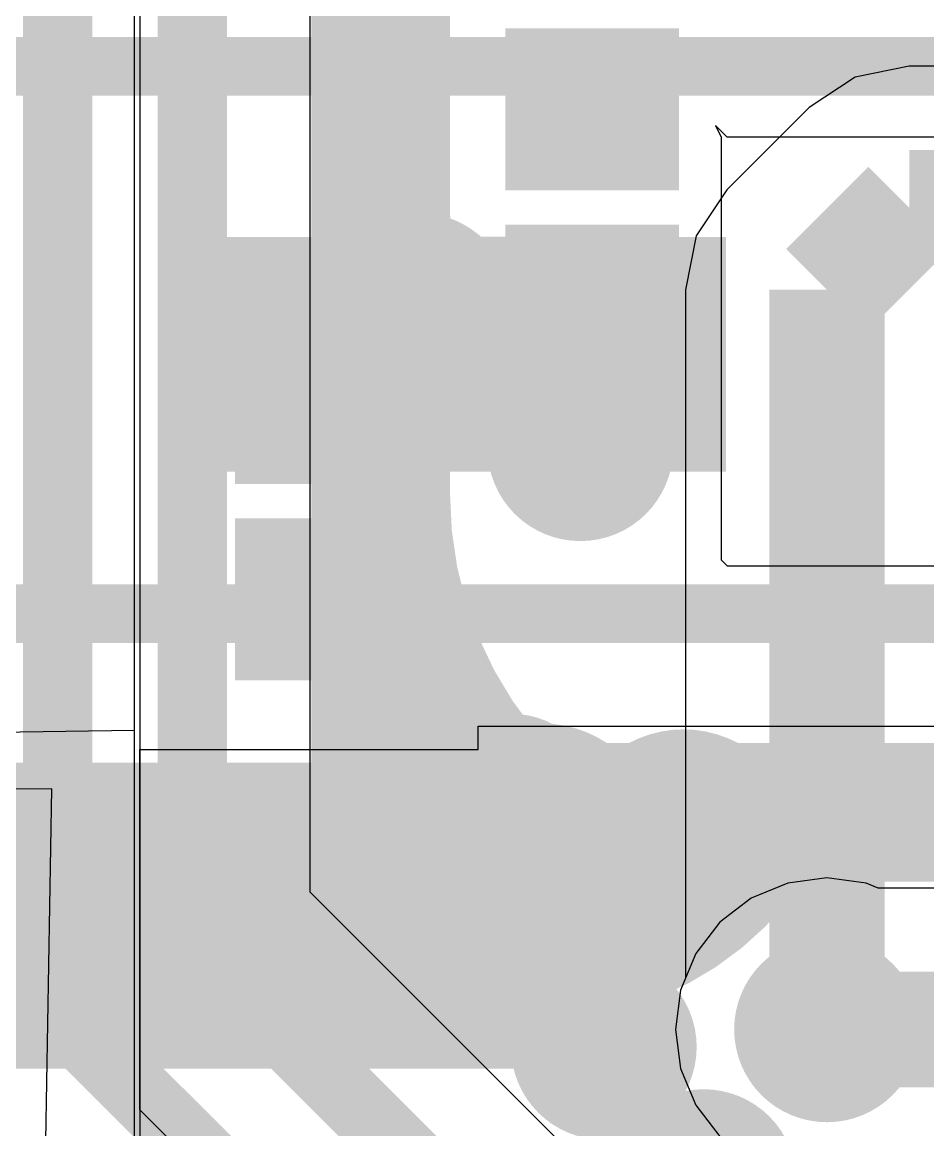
# Model space of a CAD drawing. Extents: x 56.2 to 141.8, y 48 to 96.4.
# Drawn here: x 84.301 to 88.219, y 76.934 to 81.727 of the extents above; entities that cross this region are included whole.
import ezdxf

# ---------------------------------------------------------------- set-up
doc = ezdxf.new("R2010")
doc.units = 0
doc.header["$MEASUREMENT"] = 0
for name, color, linetype in [('BOTTOMLAYER', 5, 'CONTINUOUS'), ('BOTTOMPASTE', 16, 'CONTINUOUS'), ('BOTTOMSOLDER', 6, 'CONTINUOUS'), ('MULTILAYER', 9, 'CONTINUOUS'), ('TOPLAYER', 1, 'CONTINUOUS'), ('TOPSOLDER', 216, 'CONTINUOUS')]:
    doc.layers.add(name, color=color, linetype=linetype)

msp = doc.modelspace()

# ---------------------------------------------------------------- linework, layer by layer
at = {"layer": 'BOTTOMLAYER'}
for p, q in [((84.8106, 87.63), (84.8106, 71.8312)), ((87.2998, 81.28), (87.3252, 81.2292)), ((87.3506, 81.2292), (87.2998, 81.28)), ((87.3252, 81.2292), (87.3252, 79.4004)), ((91.821, 81.2292), (87.3506, 81.2292)), ((87.3252, 79.4004), (87.3506, 79.375)), ((87.3506, 79.375), (91.059, 79.375)), ((86.273, 78.579398), (86.273, 78.680455)), ((86.273, 78.680455), (91.130186, 78.680455)), ((84.8106, 77.020115), (84.8106, 78.579396)), ((84.8106, 78.579396), (84.923003, 78.579396)), ((84.923003, 78.579396), (84.923003, 78.579398)), ((84.923003, 78.579398), (86.273, 78.579398)), ((84.4296, 78.4098), (80.7974, 78.3844)), ((84.4042, 76.8858), (84.4296, 78.4098)), ((87.612715, 78.001668), (87.454598, 77.936171)), ((87.7824, 78.024007), (87.612715, 78.001668)), ((87.952085, 78.001668), (87.7824, 78.024007)), ((88.004023, 77.980154), (87.952085, 78.001668)), ((87.454598, 77.936171), (87.318817, 77.831983)), ((91.3727, 77.980154), (88.004023, 77.980154)), ((87.318817, 77.831983), (87.214629, 77.696202)), ((87.214629, 77.696202), (87.149132, 77.538085)), ((87.149132, 77.538085), (87.126793, 77.3684)), ((87.126793, 77.3684), (87.149132, 77.198715)), ((87.149132, 77.198715), (87.214629, 77.040598)), ((87.214629, 77.040598), (87.318817, 76.904817)), ((85.785762, 76.044953), (84.8106, 77.020115))]:
    msp.add_line(p, q, dxfattribs=at)
for points, const_width in [([(81.8642, 81.535801), (86.7664, 81.535801)], 0.254), ([(86.7664, 81.535801), (91.470686, 81.535801)], 0.254), ([(85.598, 80.079398), (86.018004, 80.499402)], 0.599999), ([(86.018004, 80.499402), (86.7664, 80.499402)], 0.599999), ([(80.427805, 79.166799), (85.598, 79.166799)], 0.254), ([(85.598, 79.166799), (91.130199, 79.166799)], 0.254), ([(86.4108, 78.3082), (89.5858, 78.3082)], 0.599999), ([(82.967805, 77.906801), (86.6902, 77.906801)], 1.000001), ([(87.7824, 77.3684), (91.7448, 77.3684)], 0.499999)]:
    msp.add_lwpolyline(points, dxfattribs=dict(at, const_width=const_width))
for points, const_width in [([(85.623001, 80.079398, -0.198912), (86.636982, 80.499402)], 0.599999), ([(85.623001, 80.079398, -0.198912), (86.636982, 80.499402)], 0.599999), ([(85.623001, 80.079398, -0.198912), (86.636982, 80.499402)], 0.599999), ([(85.623001, 80.079398, -0.198912), (86.636982, 80.499402)], 0.599999), ([(85.623001, 80.079398, -0.198912), (86.636982, 80.499402)], 0.599999), ([(85.623001, 80.079398, -0.198912), (86.636982, 80.499402)], 0.599999), ([(85.623001, 80.079398, -0.198912), (86.636982, 80.499402)], 0.599999), ([(85.623001, 80.079398, -0.198912), (86.636982, 80.499402)], 0.599999), ([(85.623001, 80.079398, -0.198912), (86.636982, 80.499402)], 0.599999), ([(85.623001, 80.079398, -0.198912), (86.636982, 80.499402)], 0.599999), ([(85.623001, 80.079398, -0.198912), (86.636982, 80.499402)], 0.599999), ([(85.623001, 80.079398, -0.198912), (86.636982, 80.499402)], 0.599999), ([(85.623001, 80.079398, -0.198912), (86.636982, 80.499402)], 0.599999), ([(85.623001, 80.079398, -0.198912), (86.636982, 80.499402)], 0.599999), ([(86.552222, 78.192178, -0.198912), (85.863262, 77.906801)], 1.000001), ([(86.552222, 78.192178, -0.198912), (85.863262, 77.906801)], 1.000001), ([(86.552222, 78.192178, -0.198912), (85.863262, 77.906801)], 1.000001), ([(86.552222, 78.192178, -0.198912), (85.863262, 77.906801)], 1.000001), ([(86.552222, 78.192178, -0.198912), (85.863262, 77.906801)], 1.000001), ([(86.552222, 78.192178, -0.198912), (85.863262, 77.906801)], 1.000001), ([(86.552222, 78.192178, -0.198912), (85.863262, 77.906801)], 1.000001), ([(86.552222, 78.192178, -0.198912), (85.863262, 77.906801)], 1.000001), ([(86.552222, 78.192178, -0.198912), (85.863262, 77.906801)], 1.000001), ([(86.552222, 78.192178, -0.198912), (85.863262, 77.906801)], 1.000001), ([(86.552222, 78.192178, -0.198912), (85.863262, 77.906801)], 1.000001), ([(86.552222, 78.192178, -0.198912), (85.863262, 77.906801)], 1.000001), ([(86.552222, 78.192178, -0.198912), (85.863262, 77.906801)], 1.000001), ([(86.552222, 78.192178, -0.198912), (85.863262, 77.906801)], 1.000001), ([(87.161822, 78.166778, -0.198912), (86.534183, 77.906801)], 1.000001), ([(87.161822, 78.166778, -0.198912), (86.534183, 77.906801)], 1.000001), ([(87.161822, 78.166778, -0.198912), (86.534183, 77.906801)], 1.000001), ([(86.6648, 77.8002, -0.198912), (87.891221, 78.3082)], 0.599999), ([(86.6648, 77.8002, -0.198912), (87.891221, 78.3082)], 0.599999), ([(86.6648, 77.8002, -0.198912), (87.891221, 78.3082)], 0.599999), ([(86.6648, 77.8002, -0.198912), (87.891221, 78.3082)], 0.599999), ([(86.6648, 77.8002, -0.198912), (87.891221, 78.3082)], 0.599999), ([(86.6648, 77.8002, -0.198912), (87.891221, 78.3082)], 0.599999), ([(86.6648, 77.8002, -0.198912), (87.891221, 78.3082)], 0.599999), ([(86.6648, 77.8002, -0.198912), (87.891221, 78.3082)], 0.599999), ([(86.6648, 77.8002, -0.198912), (87.891221, 78.3082)], 0.599999), ([(86.6648, 77.8002, -0.198912), (87.891221, 78.3082)], 0.599999), ([(86.6648, 77.8002, -0.198912), (87.891221, 78.3082)], 0.599999), ([(86.6648, 77.8002, -0.198912), (87.891221, 78.3082)], 0.599999), ([(86.6648, 77.8002, -0.198912), (87.891221, 78.3082)], 0.599999), ([(86.6648, 77.8002, -0.198912), (87.891221, 78.3082)], 0.599999), ([(86.7918, 78.105, -0.198912), (87.282368, 78.3082)], 0.599999), ([(86.7918, 78.105, -0.198912), (87.282368, 78.3082)], 0.599999), ([(86.7918, 78.105, -0.198912), (87.282368, 78.3082)], 0.599999), ([(86.7918, 78.105, -0.198912), (87.282368, 78.3082)], 0.599999), ([(86.7918, 78.105, -0.198912), (87.282368, 78.3082)], 0.599999), ([(86.7918, 78.105, -0.198912), (87.282368, 78.3082)], 0.599999), ([(86.7918, 78.105, -0.198912), (87.282368, 78.3082)], 0.599999), ([(86.7918, 78.105, -0.198912), (87.282368, 78.3082)], 0.599999), ([(86.7918, 78.105, -0.198912), (87.282368, 78.3082)], 0.599999), ([(86.7918, 78.105, -0.198912), (87.282368, 78.3082)], 0.599999), ([(86.7918, 78.105, -0.198912), (87.282368, 78.3082)], 0.599999)]:
    msp.add_lwpolyline(points, format="xyb", dxfattribs=dict(at, const_width=const_width))
for points, const_width in [([(85.868005, 80.499402, 1), (86.168004, 80.499402, 1)], 0.299999), ([(86.486982, 80.499402, 1), (86.786982, 80.499402, 1)], 0.299999), ([(86.486982, 80.499402, 1), (86.786982, 80.499402, 1)], 0.299999), ([(86.486982, 80.499402, 1), (86.786982, 80.499402, 1)], 0.299999), ([(86.486982, 80.499402, 1), (86.786982, 80.499402, 1)], 0.299999), ([(86.486982, 80.499402, 1), (86.786982, 80.499402, 1)], 0.299999), ([(86.486982, 80.499402, 1), (86.786982, 80.499402, 1)], 0.299999), ([(86.486982, 80.499402, 1), (86.786982, 80.499402, 1)], 0.299999), ([(86.486982, 80.499402, 1), (86.786982, 80.499402, 1)], 0.299999), ([(86.486982, 80.499402, 1), (86.786982, 80.499402, 1)], 0.299999), ([(86.486982, 80.499402, 1), (86.786982, 80.499402, 1)], 0.299999), ([(86.486982, 80.499402, 1), (86.786982, 80.499402, 1)], 0.299999), ([(86.486982, 80.499402, 1), (86.786982, 80.499402, 1)], 0.299999), ([(86.486982, 80.499402, 1), (86.786982, 80.499402, 1)], 0.299999), ([(86.486982, 80.499402, 1), (86.786982, 80.499402, 1)], 0.299999), ([(85.473002, 80.079398, 1), (85.773001, 80.079398, 1)], 0.299999), ([(85.473002, 80.079398, 1), (85.773001, 80.079398, 1)], 0.299999), ([(85.473002, 80.079398, 1), (85.773001, 80.079398, 1)], 0.299999), ([(85.473002, 80.079398, 1), (85.773001, 80.079398, 1)], 0.299999), ([(85.473002, 80.079398, 1), (85.773001, 80.079398, 1)], 0.299999), ([(85.473002, 80.079398, 1), (85.773001, 80.079398, 1)], 0.299999), ([(85.473002, 80.079398, 1), (85.773001, 80.079398, 1)], 0.299999), ([(85.473002, 80.079398, 1), (85.773001, 80.079398, 1)], 0.299999), ([(85.473002, 80.079398, 1), (85.773001, 80.079398, 1)], 0.299999), ([(85.473002, 80.079398, 1), (85.773001, 80.079398, 1)], 0.299999), ([(85.473002, 80.079398, 1), (85.773001, 80.079398, 1)], 0.299999), ([(85.473002, 80.079398, 1), (85.773001, 80.079398, 1)], 0.299999), ([(85.473002, 80.079398, 1), (85.773001, 80.079398, 1)], 0.299999), ([(85.473002, 80.079398, 1), (85.773001, 80.079398, 1)], 0.299999), ([(86.5656, 79.883, 1), (86.8656, 79.883, 1)], 0.299999), ([(86.302223, 78.192178, 1), (86.802222, 78.192178, 1)], 0.499999), ([(86.302223, 78.192178, 1), (86.802222, 78.192178, 1)], 0.499999), ([(86.302223, 78.192178, 1), (86.802222, 78.192178, 1)], 0.499999), ([(86.302223, 78.192178, 1), (86.802222, 78.192178, 1)], 0.499999), ([(86.302223, 78.192178, 1), (86.802222, 78.192178, 1)], 0.499999), ([(86.302223, 78.192178, 1), (86.802222, 78.192178, 1)], 0.499999), ([(86.302223, 78.192178, 1), (86.802222, 78.192178, 1)], 0.499999), ([(86.302223, 78.192178, 1), (86.802222, 78.192178, 1)], 0.499999), ([(86.302223, 78.192178, 1), (86.802222, 78.192178, 1)], 0.499999), ([(86.302223, 78.192178, 1), (86.802222, 78.192178, 1)], 0.499999), ([(86.302223, 78.192178, 1), (86.802222, 78.192178, 1)], 0.499999), ([(86.302223, 78.192178, 1), (86.802222, 78.192178, 1)], 0.499999), ([(86.302223, 78.192178, 1), (86.802222, 78.192178, 1)], 0.499999), ([(86.302223, 78.192178, 1), (86.802222, 78.192178, 1)], 0.499999), ([(86.911823, 78.166778, 1), (87.411822, 78.166778, 1)], 0.499999), ([(86.911823, 78.166778, 1), (87.411822, 78.166778, 1)], 0.499999), ([(86.911823, 78.166778, 1), (87.411822, 78.166778, 1)], 0.499999), ([(86.2608, 78.3336, 1), (86.5608, 78.3336, 1)], 0.299999), ([(87.132368, 78.3082, 1), (87.432368, 78.3082, 1)], 0.299999), ([(87.132368, 78.3082, 1), (87.432368, 78.3082, 1)], 0.299999), ([(87.132368, 78.3082, 1), (87.432368, 78.3082, 1)], 0.299999), ([(87.132368, 78.3082, 1), (87.432368, 78.3082, 1)], 0.299999), ([(87.132368, 78.3082, 1), (87.432368, 78.3082, 1)], 0.299999), ([(87.132368, 78.3082, 1), (87.432368, 78.3082, 1)], 0.299999), ([(87.132368, 78.3082, 1), (87.432368, 78.3082, 1)], 0.299999), ([(87.132368, 78.3082, 1), (87.432368, 78.3082, 1)], 0.299999), ([(87.132368, 78.3082, 1), (87.432368, 78.3082, 1)], 0.299999), ([(87.132368, 78.3082, 1), (87.432368, 78.3082, 1)], 0.299999), ([(87.132368, 78.3082, 1), (87.432368, 78.3082, 1)], 0.299999), ([(87.741222, 78.3082, 1), (88.041221, 78.3082, 1)], 0.299999), ([(87.741222, 78.3082, 1), (88.041221, 78.3082, 1)], 0.299999), ([(87.741222, 78.3082, 1), (88.041221, 78.3082, 1)], 0.299999), ([(87.741222, 78.3082, 1), (88.041221, 78.3082, 1)], 0.299999), ([(87.741222, 78.3082, 1), (88.041221, 78.3082, 1)], 0.299999), ([(87.741222, 78.3082, 1), (88.041221, 78.3082, 1)], 0.299999), ([(87.741222, 78.3082, 1), (88.041221, 78.3082, 1)], 0.299999), ([(87.741222, 78.3082, 1), (88.041221, 78.3082, 1)], 0.299999), ([(87.741222, 78.3082, 1), (88.041221, 78.3082, 1)], 0.299999), ([(87.741222, 78.3082, 1), (88.041221, 78.3082, 1)], 0.299999), ([(87.741222, 78.3082, 1), (88.041221, 78.3082, 1)], 0.299999), ([(87.741222, 78.3082, 1), (88.041221, 78.3082, 1)], 0.299999), ([(87.741222, 78.3082, 1), (88.041221, 78.3082, 1)], 0.299999), ([(87.741222, 78.3082, 1), (88.041221, 78.3082, 1)], 0.299999), ([(85.613263, 77.906801, 1), (86.113262, 77.906801, 1)], 0.499999), ([(85.613263, 77.906801, 1), (86.113262, 77.906801, 1)], 0.499999), ([(85.613263, 77.906801, 1), (86.113262, 77.906801, 1)], 0.499999), ([(85.613263, 77.906801, 1), (86.113262, 77.906801, 1)], 0.499999), ([(85.613263, 77.906801, 1), (86.113262, 77.906801, 1)], 0.499999), ([(85.613263, 77.906801, 1), (86.113262, 77.906801, 1)], 0.499999), ([(85.613263, 77.906801, 1), (86.113262, 77.906801, 1)], 0.499999), ([(85.613263, 77.906801, 1), (86.113262, 77.906801, 1)], 0.499999), ([(85.613263, 77.906801, 1), (86.113262, 77.906801, 1)], 0.499999), ([(85.613263, 77.906801, 1), (86.113262, 77.906801, 1)], 0.499999), ([(85.613263, 77.906801, 1), (86.113262, 77.906801, 1)], 0.499999), ([(85.613263, 77.906801, 1), (86.113262, 77.906801, 1)], 0.499999), ([(85.613263, 77.906801, 1), (86.113262, 77.906801, 1)], 0.499999), ([(85.613263, 77.906801, 1), (86.113262, 77.906801, 1)], 0.499999), ([(86.284184, 77.906801, 1), (86.784183, 77.906801, 1)], 0.499999), ([(86.284184, 77.906801, 1), (86.784183, 77.906801, 1)], 0.499999), ([(86.284184, 77.906801, 1), (86.784183, 77.906801, 1)], 0.499999), ([(86.6418, 78.105, 1), (86.9418, 78.105, 1)], 0.299999), ([(86.6418, 78.105, 1), (86.9418, 78.105, 1)], 0.299999), ([(86.6418, 78.105, 1), (86.9418, 78.105, 1)], 0.299999), ([(86.6418, 78.105, 1), (86.9418, 78.105, 1)], 0.299999), ([(86.6418, 78.105, 1), (86.9418, 78.105, 1)], 0.299999), ([(86.6418, 78.105, 1), (86.9418, 78.105, 1)], 0.299999), ([(86.6418, 78.105, 1), (86.9418, 78.105, 1)], 0.299999), ([(86.6418, 78.105, 1), (86.9418, 78.105, 1)], 0.299999), ([(86.6418, 78.105, 1), (86.9418, 78.105, 1)], 0.299999), ([(86.6418, 78.105, 1), (86.9418, 78.105, 1)], 0.299999), ([(86.6418, 78.105, 1), (86.9418, 78.105, 1)], 0.299999), ([(86.6418, 78.105, 1), (86.9418, 78.105, 1)], 0.299999), ([(86.5148, 77.8002, 1), (86.8148, 77.8002, 1)], 0.299999), ([(86.5148, 77.8002, 1), (86.8148, 77.8002, 1)], 0.299999), ([(86.5148, 77.8002, 1), (86.8148, 77.8002, 1)], 0.299999), ([(86.5148, 77.8002, 1), (86.8148, 77.8002, 1)], 0.299999), ([(86.5148, 77.8002, 1), (86.8148, 77.8002, 1)], 0.299999), ([(86.5148, 77.8002, 1), (86.8148, 77.8002, 1)], 0.299999), ([(86.5148, 77.8002, 1), (86.8148, 77.8002, 1)], 0.299999), ([(86.5148, 77.8002, 1), (86.8148, 77.8002, 1)], 0.299999), ([(86.5148, 77.8002, 1), (86.8148, 77.8002, 1)], 0.299999), ([(86.5148, 77.8002, 1), (86.8148, 77.8002, 1)], 0.299999), ([(86.5148, 77.8002, 1), (86.8148, 77.8002, 1)], 0.299999), ([(86.5148, 77.8002, 1), (86.8148, 77.8002, 1)], 0.299999), ([(86.5148, 77.8002, 1), (86.8148, 77.8002, 1)], 0.299999), ([(86.5148, 77.8002, 1), (86.8148, 77.8002, 1)], 0.299999), ([(86.5148, 77.8002, 1), (86.8148, 77.8002, 1)], 0.299999), ([(87.6324, 77.3684, 1), (87.9324, 77.3684, 1)], 0.299999), ([(86.6672, 77.2922, 1), (86.9672, 77.2922, 1)], 0.299999), ([(87.099, 76.708, 1), (87.399, 76.708, 1)], 0.299999)]:
    msp.add_lwpolyline(points, format="xyb", close=True, dxfattribs=dict(at, const_width=const_width))
for points in [[(87.091401, 81.049404), (87.091401, 81.649402), (86.441399, 81.049404), (86.441399, 81.649402)], [(85.09, 79.7814), (87.345398, 79.7814), (85.09, 80.7974), (87.345398, 80.7974)], [(87.091401, 80.199403), (87.091401, 80.799402), (86.441399, 80.199403), (86.441399, 80.799402)], [(85.272999, 80.379397), (85.272999, 79.779398), (85.923001, 80.379397), (85.923001, 79.779398)], [(85.272999, 79.529396), (85.272999, 78.929398), (85.923001, 79.529396), (85.923001, 78.929398)], [(82.3976, 77.198715), (86.995, 77.198715), (82.3976, 78.522563), (86.995, 78.522563)]]:
    msp.add_solid(points, dxfattribs=at)
at = {"layer": 'BOTTOMPASTE'}
for points in [[(87.091401, 81.049404), (87.091401, 81.649402), (86.441399, 81.049404), (86.441399, 81.649402)], [(87.091401, 80.199403), (87.091401, 80.799402), (86.441399, 80.199403), (86.441399, 80.799402)], [(85.272999, 80.379397), (85.272999, 79.779398), (85.923001, 80.379397), (85.923001, 79.779398)], [(85.272999, 79.529396), (85.272999, 78.929398), (85.923001, 79.529396), (85.923001, 78.929398)]]:
    msp.add_solid(points, dxfattribs=at)
at = {"layer": 'BOTTOMSOLDER', "const_width": 0.401599}
for points in [[(85.817205, 80.499402, 1), (86.218804, 80.499402, 1)], [(86.5148, 79.883, 1), (86.9164, 79.883, 1)], [(86.21, 78.3336, 1), (86.6116, 78.3336, 1)], [(86.591, 78.105, 1), (86.9926, 78.105, 1)], [(86.464, 77.8002, 1), (86.8656, 77.8002, 1)], [(87.5816, 77.3684, 1), (87.9832, 77.3684, 1)], [(86.6164, 77.2922, 1), (87.018, 77.2922, 1)], [(87.0482, 76.708, 1), (87.4498, 76.708, 1)]]:
    msp.add_lwpolyline(points, format="xyb", close=True, dxfattribs=at)
at = {"layer": 'BOTTOMSOLDER'}
for points in [[(87.142201, 80.998604), (87.142201, 81.700202), (86.390599, 80.998604), (86.390599, 81.700202)], [(87.142201, 80.148603), (87.142201, 80.850202), (86.390599, 80.148603), (86.390599, 80.850202)], [(85.222199, 80.430197), (85.222199, 79.728598), (85.973801, 80.430197), (85.973801, 79.728598)], [(85.222199, 79.580196), (85.222199, 78.878598), (85.973801, 79.580196), (85.973801, 78.878598)]]:
    msp.add_solid(points, dxfattribs=at)
at = {"layer": 'MULTILAYER', "const_width": 0.299999}
for points in [[(85.868005, 80.499402, 1), (86.168004, 80.499402, 1)], [(86.5656, 79.883, 1), (86.8656, 79.883, 1)], [(86.2608, 78.3336, 1), (86.5608, 78.3336, 1)], [(86.6418, 78.105, 1), (86.9418, 78.105, 1)], [(86.5148, 77.8002, 1), (86.8148, 77.8002, 1)], [(87.6324, 77.3684, 1), (87.9324, 77.3684, 1)], [(86.6672, 77.2922, 1), (86.9672, 77.2922, 1)], [(87.099, 76.708, 1), (87.399, 76.708, 1)]]:
    msp.add_lwpolyline(points, format="xyb", close=True, dxfattribs=at)
at = {"layer": 'TOPLAYER'}
for p, q in [((84.7852, 87.689578), (84.7852, 71.755)), ((85.546664, 77.962895), (85.546664, 86.590932)), ((88.138, 81.536154), (87.903891, 81.489588)), ((88.559597, 81.536154), (88.138, 81.536154)), ((87.903891, 81.489588), (87.705425, 81.356975)), ((87.705425, 81.356975), (87.349825, 81.001375)), ((87.349825, 81.001375), (87.217212, 80.802909)), ((87.217212, 80.802909), (87.170646, 80.5688)), ((87.170646, 80.5688), (87.170646, 77.590023)), ((68.1228, 78.4098), (84.7852, 78.6638)), ((84.7852, 78.6638), (84.7852, 76.5048)), ((87.231563, 76.277996), (85.546664, 77.962895)), ((87.170646, 77.590023), (87.149132, 77.538085)), ((87.149132, 77.538085), (87.126793, 77.3684)), ((87.126793, 77.3684), (87.149132, 77.198715)), ((87.149132, 77.198715), (87.214629, 77.040598)), ((87.214629, 77.040598), (87.318817, 76.904817))]:
    msp.add_line(p, q, dxfattribs=at)
for points, const_width in [([(85.036868, 77.751732), (85.036868, 86.590932)], 0.299999), ([(84.455, 77.4446), (84.455, 86.1314)], 0.299999), ([(85.852, 78.2574), (85.852, 85.3694)], 0.599999), ([(87.7824, 80.5688), (88.138, 80.9244)], 0.499999), ([(88.138, 80.9244), (89.315793, 80.9244)], 0.499999), ([(87.7824, 77.3684), (87.7824, 80.5688)], 0.499999), ([(85.852, 78.2574), (86.8172, 77.2922)], 0.599999), ([(85.036868, 77.751732), (87.0204, 75.7682)], 0.299999), ([(84.455, 77.4446), (86.7156, 75.184)], 0.299999)]:
    msp.add_lwpolyline(points, dxfattribs=dict(at, const_width=const_width))
at = {"layer": 'TOPLAYER', "const_width": 0.299999}
for points in [[(85.702, 80.900171, 1), (86.002, 80.900171, 1)], [(85.702, 80.900171, 1), (86.002, 80.900171, 1)], [(85.702, 80.900171, 1), (86.002, 80.900171, 1)], [(85.702, 80.900171, 1), (86.002, 80.900171, 1)], [(85.702, 80.900171, 1), (86.002, 80.900171, 1)], [(85.702, 80.900171, 1), (86.002, 80.900171, 1)], [(85.702, 80.900171, 1), (86.002, 80.900171, 1)], [(85.702, 80.900171, 1), (86.002, 80.900171, 1)], [(85.702, 80.900171, 1), (86.002, 80.900171, 1)], [(85.702, 80.900171, 1), (86.002, 80.900171, 1)], [(85.702, 80.900171, 1), (86.002, 80.900171, 1)], [(85.702, 80.900171, 1), (86.002, 80.900171, 1)], [(85.702, 80.900171, 1), (86.002, 80.900171, 1)], [(85.702, 80.900171, 1), (86.002, 80.900171, 1)], [(85.868005, 80.499402, 1), (86.168004, 80.499402, 1)], [(85.868005, 80.499402, 1), (86.168004, 80.499402, 1)], [(85.868005, 80.499402, 1), (86.168004, 80.499402, 1)], [(85.868005, 80.499402, 1), (86.168004, 80.499402, 1)], [(85.868005, 80.499402, 1), (86.168004, 80.499402, 1)], [(85.868005, 80.499402, 1), (86.168004, 80.499402, 1)], [(85.868005, 80.499402, 1), (86.168004, 80.499402, 1)], [(85.868005, 80.499402, 1), (86.168004, 80.499402, 1)], [(85.868005, 80.499402, 1), (86.168004, 80.499402, 1)], [(85.868005, 80.499402, 1), (86.168004, 80.499402, 1)], [(85.868005, 80.499402, 1), (86.168004, 80.499402, 1)], [(85.868005, 80.499402, 1), (86.168004, 80.499402, 1)], [(85.868005, 80.499402, 1), (86.168004, 80.499402, 1)], [(85.868005, 80.499402, 1), (86.168004, 80.499402, 1)], [(85.868005, 80.499402, 1), (86.168004, 80.499402, 1)], [(85.868005, 80.499402, 1), (86.168004, 80.499402, 1)], [(85.868005, 80.499402, 1), (86.168004, 80.499402, 1)], [(85.868005, 80.499402, 1), (86.168004, 80.499402, 1)], [(85.868005, 80.499402, 1), (86.168004, 80.499402, 1)], [(85.868005, 80.499402, 1), (86.168004, 80.499402, 1)], [(85.868005, 80.499402, 1), (86.168004, 80.499402, 1)], [(85.868005, 80.499402, 1), (86.168004, 80.499402, 1)], [(85.868005, 80.499402, 1), (86.168004, 80.499402, 1)], [(85.868005, 80.499402, 1), (86.168004, 80.499402, 1)], [(85.868005, 80.499402, 1), (86.168004, 80.499402, 1)], [(85.868005, 80.499402, 1), (86.168004, 80.499402, 1)], [(85.868005, 80.499402, 1), (86.168004, 80.499402, 1)], [(85.868005, 80.499402, 1), (86.168004, 80.499402, 1)], [(85.868005, 80.499402, 1), (86.168004, 80.499402, 1)], [(85.702, 80.098633, 1), (86.002, 80.098633, 1)], [(85.702, 80.098633, 1), (86.002, 80.098633, 1)], [(85.702, 80.098633, 1), (86.002, 80.098633, 1)], [(85.702, 80.098633, 1), (86.002, 80.098633, 1)], [(85.702, 80.098633, 1), (86.002, 80.098633, 1)], [(85.702, 80.098633, 1), (86.002, 80.098633, 1)], [(85.702, 80.098633, 1), (86.002, 80.098633, 1)], [(85.702, 80.098633, 1), (86.002, 80.098633, 1)], [(85.702, 80.098633, 1), (86.002, 80.098633, 1)], [(85.702, 80.098633, 1), (86.002, 80.098633, 1)], [(85.702, 80.098633, 1), (86.002, 80.098633, 1)], [(85.702, 80.098633, 1), (86.002, 80.098633, 1)], [(85.702, 80.098633, 1), (86.002, 80.098633, 1)], [(85.702, 80.098633, 1), (86.002, 80.098633, 1)], [(86.5656, 79.883, 1), (86.8656, 79.883, 1)], [(85.702, 79.682663, 1), (86.002, 79.682663, 1)], [(85.702, 79.682663, 1), (86.002, 79.682663, 1)], [(85.702, 79.682663, 1), (86.002, 79.682663, 1)], [(85.702, 79.682663, 1), (86.002, 79.682663, 1)], [(85.702, 79.682663, 1), (86.002, 79.682663, 1)], [(85.702, 79.682663, 1), (86.002, 79.682663, 1)], [(85.702, 79.682663, 1), (86.002, 79.682663, 1)], [(85.702, 79.682663, 1), (86.002, 79.682663, 1)], [(85.702, 79.682663, 1), (86.002, 79.682663, 1)], [(85.702, 79.682663, 1), (86.002, 79.682663, 1)], [(85.702, 79.682663, 1), (86.002, 79.682663, 1)], [(85.702, 79.682663, 1), (86.002, 79.682663, 1)], [(85.702, 79.682663, 1), (86.002, 79.682663, 1)], [(85.702, 79.682663, 1), (86.002, 79.682663, 1)], [(86.2608, 78.3336, 1), (86.5608, 78.3336, 1)], [(86.2608, 78.3336, 1), (86.5608, 78.3336, 1)], [(86.2608, 78.3336, 1), (86.5608, 78.3336, 1)], [(86.2608, 78.3336, 1), (86.5608, 78.3336, 1)], [(86.2608, 78.3336, 1), (86.5608, 78.3336, 1)], [(86.2608, 78.3336, 1), (86.5608, 78.3336, 1)], [(86.2608, 78.3336, 1), (86.5608, 78.3336, 1)], [(86.2608, 78.3336, 1), (86.5608, 78.3336, 1)], [(86.2608, 78.3336, 1), (86.5608, 78.3336, 1)], [(86.2608, 78.3336, 1), (86.5608, 78.3336, 1)], [(86.2608, 78.3336, 1), (86.5608, 78.3336, 1)], [(86.2608, 78.3336, 1), (86.5608, 78.3336, 1)], [(86.2608, 78.3336, 1), (86.5608, 78.3336, 1)], [(86.2608, 78.3336, 1), (86.5608, 78.3336, 1)], [(86.2608, 78.3336, 1), (86.5608, 78.3336, 1)], [(86.2608, 78.3336, 1), (86.5608, 78.3336, 1)], [(86.2608, 78.3336, 1), (86.5608, 78.3336, 1)], [(86.2608, 78.3336, 1), (86.5608, 78.3336, 1)], [(86.2608, 78.3336, 1), (86.5608, 78.3336, 1)], [(86.2608, 78.3336, 1), (86.5608, 78.3336, 1)], [(86.2608, 78.3336, 1), (86.5608, 78.3336, 1)], [(86.2608, 78.3336, 1), (86.5608, 78.3336, 1)], [(86.2608, 78.3336, 1), (86.5608, 78.3336, 1)], [(86.2608, 78.3336, 1), (86.5608, 78.3336, 1)], [(86.2608, 78.3336, 1), (86.5608, 78.3336, 1)], [(86.2608, 78.3336, 1), (86.5608, 78.3336, 1)], [(86.2608, 78.3336, 1), (86.5608, 78.3336, 1)], [(86.2608, 78.3336, 1), (86.5608, 78.3336, 1)], [(86.2608, 78.3336, 1), (86.5608, 78.3336, 1)], [(86.6418, 78.105, 1), (86.9418, 78.105, 1)], [(85.907753, 78.051647, 1), (86.207752, 78.051647, 1)], [(85.907753, 78.051647, 1), (86.207752, 78.051647, 1)], [(85.907753, 78.051647, 1), (86.207752, 78.051647, 1)], [(85.907753, 78.051647, 1), (86.207752, 78.051647, 1)], [(85.907753, 78.051647, 1), (86.207752, 78.051647, 1)], [(85.907753, 78.051647, 1), (86.207752, 78.051647, 1)], [(85.907753, 78.051647, 1), (86.207752, 78.051647, 1)], [(85.907753, 78.051647, 1), (86.207752, 78.051647, 1)], [(85.907753, 78.051647, 1), (86.207752, 78.051647, 1)], [(85.907753, 78.051647, 1), (86.207752, 78.051647, 1)], [(85.907753, 78.051647, 1), (86.207752, 78.051647, 1)], [(85.907753, 78.051647, 1), (86.207752, 78.051647, 1)], [(85.907753, 78.051647, 1), (86.207752, 78.051647, 1)], [(85.907753, 78.051647, 1), (86.207752, 78.051647, 1)], [(86.5148, 77.8002, 1), (86.8148, 77.8002, 1)], [(86.5148, 77.8002, 1), (86.8148, 77.8002, 1)], [(86.5148, 77.8002, 1), (86.8148, 77.8002, 1)], [(86.5148, 77.8002, 1), (86.8148, 77.8002, 1)], [(86.5148, 77.8002, 1), (86.8148, 77.8002, 1)], [(86.5148, 77.8002, 1), (86.8148, 77.8002, 1)], [(86.5148, 77.8002, 1), (86.8148, 77.8002, 1)], [(86.5148, 77.8002, 1), (86.8148, 77.8002, 1)], [(86.5148, 77.8002, 1), (86.8148, 77.8002, 1)], [(86.5148, 77.8002, 1), (86.8148, 77.8002, 1)], [(86.5148, 77.8002, 1), (86.8148, 77.8002, 1)], [(86.5148, 77.8002, 1), (86.8148, 77.8002, 1)], [(86.5148, 77.8002, 1), (86.8148, 77.8002, 1)], [(86.5148, 77.8002, 1), (86.8148, 77.8002, 1)], [(86.5148, 77.8002, 1), (86.8148, 77.8002, 1)], [(86.34969, 77.609713, 1), (86.64969, 77.609713, 1)], [(86.34969, 77.609713, 1), (86.64969, 77.609713, 1)], [(86.34969, 77.609713, 1), (86.64969, 77.609713, 1)], [(86.34969, 77.609713, 1), (86.64969, 77.609713, 1)], [(86.34969, 77.609713, 1), (86.64969, 77.609713, 1)], [(86.34969, 77.609713, 1), (86.64969, 77.609713, 1)], [(86.34969, 77.609713, 1), (86.64969, 77.609713, 1)], [(86.34969, 77.609713, 1), (86.64969, 77.609713, 1)], [(86.34969, 77.609713, 1), (86.64969, 77.609713, 1)], [(86.34969, 77.609713, 1), (86.64969, 77.609713, 1)], [(86.34969, 77.609713, 1), (86.64969, 77.609713, 1)], [(86.34969, 77.609713, 1), (86.64969, 77.609713, 1)], [(86.34969, 77.609713, 1), (86.64969, 77.609713, 1)], [(86.34969, 77.609713, 1), (86.64969, 77.609713, 1)], [(87.6324, 77.3684, 1), (87.9324, 77.3684, 1)], [(86.6672, 77.2922, 1), (86.9672, 77.2922, 1)], [(87.099, 76.708, 1), (87.399, 76.708, 1)]]:
    msp.add_lwpolyline(points, format="xyb", close=True, dxfattribs=at)
at = {"layer": 'TOPLAYER', "const_width": 0.599999}
for points in [[(86.018004, 80.499402, -0.198912), (85.852, 80.900171)], [(86.018004, 80.499402, -0.198912), (85.852, 80.900171)], [(86.018004, 80.499402, -0.198912), (85.852, 80.900171)], [(86.018004, 80.499402, -0.198912), (85.852, 80.900171)], [(86.018004, 80.499402, -0.198912), (85.852, 80.900171)], [(86.018004, 80.499402, -0.198912), (85.852, 80.900171)], [(86.018004, 80.499402, -0.198912), (85.852, 80.900171)], [(86.018004, 80.499402, -0.198912), (85.852, 80.900171)], [(86.018004, 80.499402, -0.198912), (85.852, 80.900171)], [(86.018004, 80.499402, -0.198912), (85.852, 80.900171)], [(86.018004, 80.499402, -0.198912), (85.852, 80.900171)], [(86.018004, 80.499402, -0.198912), (85.852, 80.900171)], [(86.018004, 80.499402, -0.198912), (85.852, 80.900171)], [(86.018004, 80.499402, -0.198912), (85.852, 80.900171)], [(85.852, 80.098633, -0.198912), (86.018004, 80.499402)], [(85.852, 80.098633, -0.198912), (86.018004, 80.499402)], [(85.852, 80.098633, -0.198912), (86.018004, 80.499402)], [(85.852, 80.098633, -0.198912), (86.018004, 80.499402)], [(85.852, 80.098633, -0.198912), (86.018004, 80.499402)], [(85.852, 80.098633, -0.198912), (86.018004, 80.499402)], [(85.852, 80.098633, -0.198912), (86.018004, 80.499402)], [(85.852, 80.098633, -0.198912), (86.018004, 80.499402)], [(85.852, 80.098633, -0.198912), (86.018004, 80.499402)], [(85.852, 80.098633, -0.198912), (86.018004, 80.499402)], [(85.852, 80.098633, -0.198912), (86.018004, 80.499402)], [(85.852, 80.098633, -0.198912), (86.018004, 80.499402)], [(85.852, 80.098633, -0.198912), (86.018004, 80.499402)], [(85.852, 80.098633, -0.198912), (86.018004, 80.499402)], [(86.4108, 78.3336, -0.198912), (85.852, 79.682663)], [(86.4108, 78.3336, -0.198912), (85.852, 79.682663)], [(86.4108, 78.3336, -0.198912), (85.852, 79.682663)], [(86.4108, 78.3336, -0.198912), (85.852, 79.682663)], [(86.4108, 78.3336, -0.198912), (85.852, 79.682663)], [(86.4108, 78.3336, -0.198912), (85.852, 79.682663)], [(86.4108, 78.3336, -0.198912), (85.852, 79.682663)], [(86.4108, 78.3336, -0.198912), (85.852, 79.682663)], [(86.4108, 78.3336, -0.198912), (85.852, 79.682663)], [(86.4108, 78.3336, -0.198912), (85.852, 79.682663)], [(86.4108, 78.3336, -0.198912), (85.852, 79.682663)], [(86.4108, 78.3336, -0.198912), (85.852, 79.682663)], [(86.4108, 78.3336, -0.198912), (85.852, 79.682663)], [(86.4108, 78.3336, -0.198912), (85.852, 79.682663)], [(86.49969, 77.609713, -0.344323), (86.4108, 78.3336)], [(86.49969, 77.609713, -0.344323), (86.4108, 78.3336)], [(86.49969, 77.609713, -0.344323), (86.4108, 78.3336)], [(86.49969, 77.609713, -0.344323), (86.4108, 78.3336)], [(86.49969, 77.609713, -0.344323), (86.4108, 78.3336)], [(86.49969, 77.609713, -0.344323), (86.4108, 78.3336)], [(86.49969, 77.609713, -0.344323), (86.4108, 78.3336)], [(86.49969, 77.609713, -0.344323), (86.4108, 78.3336)], [(86.49969, 77.609713, -0.344323), (86.4108, 78.3336)], [(86.49969, 77.609713, -0.344323), (86.4108, 78.3336)], [(86.49969, 77.609713, -0.344323), (86.4108, 78.3336)], [(86.49969, 77.609713, -0.344323), (86.4108, 78.3336)], [(86.49969, 77.609713, -0.344323), (86.4108, 78.3336)], [(86.49969, 77.609713, -0.344323), (86.4108, 78.3336)], [(86.6648, 77.8002, -0.198912), (86.057753, 78.051647)], [(86.6648, 77.8002, -0.198912), (86.057753, 78.051647)], [(86.6648, 77.8002, -0.198912), (86.057753, 78.051647)], [(86.6648, 77.8002, -0.198912), (86.057753, 78.051647)], [(86.6648, 77.8002, -0.198912), (86.057753, 78.051647)], [(86.6648, 77.8002, -0.198912), (86.057753, 78.051647)], [(86.6648, 77.8002, -0.198912), (86.057753, 78.051647)], [(86.6648, 77.8002, -0.198912), (86.057753, 78.051647)], [(86.6648, 77.8002, -0.198912), (86.057753, 78.051647)], [(86.6648, 77.8002, -0.198912), (86.057753, 78.051647)], [(86.6648, 77.8002, -0.198912), (86.057753, 78.051647)], [(86.6648, 77.8002, -0.198912), (86.057753, 78.051647)], [(86.6648, 77.8002, -0.198912), (86.057753, 78.051647)], [(86.6648, 77.8002, -0.198912), (86.057753, 78.051647)]]:
    msp.add_lwpolyline(points, format="xyb", dxfattribs=at)
at = {"layer": 'TOPSOLDER', "const_width": 0.401599}
for points in [[(85.817205, 80.499402, 1), (86.218804, 80.499402, 1)], [(86.5148, 79.883, 1), (86.9164, 79.883, 1)], [(86.21, 78.3336, 1), (86.6116, 78.3336, 1)], [(86.591, 78.105, 1), (86.9926, 78.105, 1)], [(86.464, 77.8002, 1), (86.8656, 77.8002, 1)], [(87.5816, 77.3684, 1), (87.9832, 77.3684, 1)], [(86.6164, 77.2922, 1), (87.018, 77.2922, 1)], [(87.0482, 76.708, 1), (87.4498, 76.708, 1)]]:
    msp.add_lwpolyline(points, format="xyb", close=True, dxfattribs=at)

doc.saveas('drawing.dxf')
